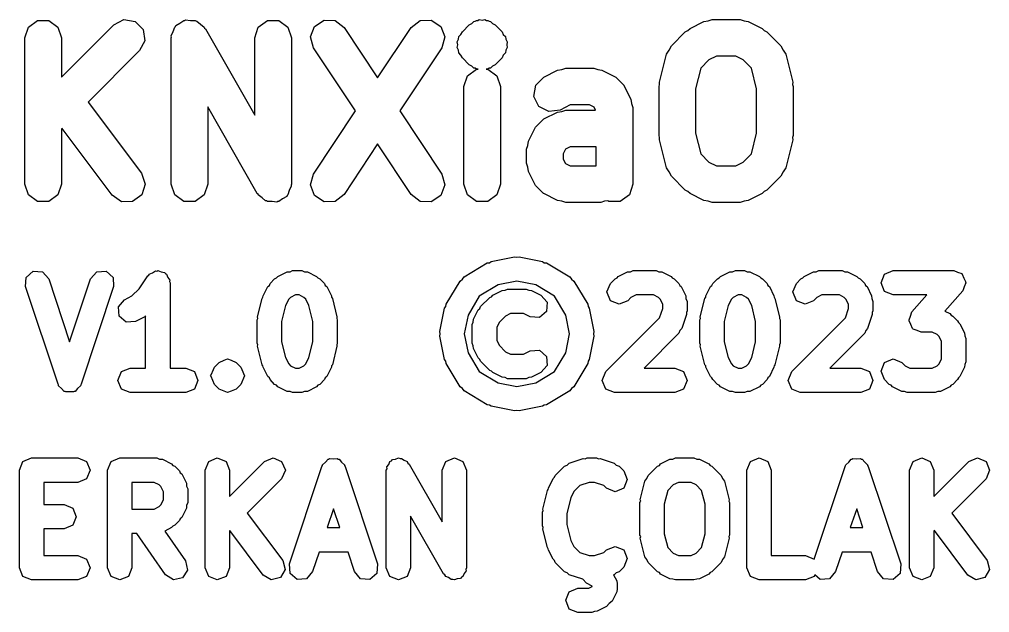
# Model space of a CAD drawing. Extents: x 111.8 to 135.3, y -132.5 to -98.3.
# Drawn here: x 116.317 to 121.289, y -110.633 to -107.595 of the extents above; entities that cross this region are included whole.
import ezdxf

# ---------------------------------------------------------------- set-up
doc = ezdxf.new("R2010")
doc.units = 0
doc.layers.add('BLACK', color=7, linetype='CONTINUOUS')

msp = doc.modelspace()

# ---------------------------------------------------------------- linework, layer by layer
at = {"layer": 'BLACK', "linetype": 'CONTINUOUS'}
for p, q in [((116.345, -107.689), (116.363, -107.634)), ((116.363, -107.634), (116.41, -107.6)), ((116.41, -107.6), (116.468, -107.6)), ((116.468, -107.6), (116.514, -107.634)), ((116.514, -107.634), (116.532, -107.689)), ((116.532, -107.891), (116.801, -107.623)), ((116.801, -107.623), (116.852, -107.596)), ((116.852, -107.596), (116.91, -107.606)), ((116.91, -107.606), (116.951, -107.647)), ((117.105, -107.657), (117.113, -107.634)), ((117.113, -107.634), (117.117, -107.631)), ((117.117, -107.631), (117.119, -107.626)), ((117.119, -107.626), (117.14, -107.614)), ((117.14, -107.614), (117.16, -107.6)), ((117.16, -107.6), (117.165, -107.6)), ((117.165, -107.6), (117.169, -107.597)), ((117.169, -107.597), (117.193, -107.6)), ((117.193, -107.6), (117.218, -107.6)), ((117.218, -107.6), (117.222, -107.603)), ((117.222, -107.603), (117.227, -107.604)), ((117.227, -107.604), (117.245, -107.62)), ((117.245, -107.62), (117.264, -107.634)), ((117.264, -107.634), (117.266, -107.639)), ((117.266, -107.639), (117.27, -107.643)), ((117.27, -107.643), (117.523, -108.086)), ((117.523, -107.689), (117.541, -107.634)), ((117.541, -107.634), (117.588, -107.6)), ((117.588, -107.6), (117.646, -107.6)), ((117.646, -107.6), (117.693, -107.634)), ((117.693, -107.634), (117.711, -107.689)), ((117.809, -107.685), (117.829, -107.631)), ((117.829, -107.631), (117.878, -107.599)), ((117.878, -107.599), (117.935, -107.601)), ((117.935, -107.601), (117.981, -107.637)), ((117.981, -107.637), (118.153, -107.895)), ((118.153, -107.895), (118.325, -107.637)), ((118.325, -107.637), (118.37, -107.601)), ((118.37, -107.601), (118.428, -107.599)), ((118.428, -107.599), (118.476, -107.631)), ((118.476, -107.631), (118.497, -107.685)), ((118.587, -107.658), (118.622, -107.623)), ((118.622, -107.623), (118.636, -107.616)), ((118.636, -107.616), (118.646, -107.606)), ((118.646, -107.606), (118.653, -107.604)), ((118.653, -107.604), (118.66, -107.6)), ((118.66, -107.6), (118.667, -107.6)), ((118.667, -107.6), (118.674, -107.596)), ((118.674, -107.596), (118.689, -107.599)), ((118.689, -107.599), (118.703, -107.596)), ((118.703, -107.596), (118.71, -107.6)), ((118.71, -107.6), (118.718, -107.6)), ((118.718, -107.6), (118.724, -107.604)), ((118.724, -107.604), (118.731, -107.606)), ((118.731, -107.606), (118.742, -107.616)), ((118.742, -107.616), (118.755, -107.623)), ((118.755, -107.623), (118.791, -107.658)), ((119.743, -107.652), (119.754, -107.641)), ((119.754, -107.641), (119.825, -107.605)), ((119.825, -107.605), (119.847, -107.602)), ((119.847, -107.602), (119.867, -107.595)), ((119.867, -107.595), (120.01, -107.595)), ((120.01, -107.595), (120.031, -107.602)), ((120.031, -107.602), (120.052, -107.605)), ((120.052, -107.605), (120.123, -107.641)), ((120.123, -107.641), (120.134, -107.652)), ((116.345, -108.439), (116.345, -107.689)), ((116.532, -107.689), (116.532, -107.891)), ((116.951, -107.647), (116.96, -107.704)), ((117.095, -107.679), (117.105, -107.657)), ((117.096, -107.684), (117.095, -107.679)), ((117.095, -107.689), (117.096, -107.684)), ((117.095, -108.439), (117.095, -107.689)), ((117.523, -108.086), (117.523, -107.689)), ((117.711, -107.689), (117.711, -108.439)), ((117.825, -107.741), (117.809, -107.685)), ((118.497, -107.685), (118.481, -107.741)), ((118.567, -107.697), (118.569, -107.682)), ((118.569, -107.682), (118.58, -107.672)), ((118.58, -107.672), (118.587, -107.658)), ((118.791, -107.658), (118.797, -107.672)), ((118.797, -107.672), (118.808, -107.682)), ((118.808, -107.682), (118.81, -107.697)), ((119.658, -107.73), (119.729, -107.658)), ((119.729, -107.658), (119.743, -107.652)), ((120.134, -107.652), (120.148, -107.658)), ((120.148, -107.658), (120.219, -107.73)), ((116.96, -107.704), (116.933, -107.755)), ((118.04, -108.064), (117.825, -107.741)), ((118.481, -107.741), (118.266, -108.064)), ((118.56, -107.71), (118.567, -107.697)), ((118.563, -107.725), (118.56, -107.71)), ((118.56, -107.739), (118.563, -107.725)), ((118.567, -107.753), (118.56, -107.739)), ((118.81, -107.697), (118.817, -107.71)), ((118.817, -107.739), (118.81, -107.753)), ((118.817, -107.71), (118.815, -107.725)), ((118.815, -107.725), (118.817, -107.739)), ((119.647, -107.752), (119.658, -107.73)), ((120.219, -107.73), (120.231, -107.752)), ((116.933, -107.755), (116.669, -108.019)), ((118.569, -107.767), (118.567, -107.753)), ((118.58, -107.778), (118.569, -107.767)), ((118.587, -107.791), (118.58, -107.778)), ((118.622, -107.827), (118.587, -107.791)), ((118.791, -107.791), (118.755, -107.827)), ((118.797, -107.778), (118.791, -107.791)), ((118.808, -107.767), (118.797, -107.778)), ((118.81, -107.753), (118.808, -107.767)), ((119.598, -107.916), (119.633, -107.773)), ((119.633, -107.773), (119.647, -107.752)), ((119.889, -107.783), (119.851, -107.802)), ((119.988, -107.783), (119.889, -107.783)), ((120.026, -107.802), (119.988, -107.783)), ((120.231, -107.752), (120.244, -107.773)), ((120.244, -107.773), (120.28, -107.916)), ((118.636, -107.834), (118.622, -107.827)), ((118.646, -107.844), (118.636, -107.834)), ((118.742, -107.834), (118.731, -107.844)), ((118.755, -107.827), (118.742, -107.834)), ((119.851, -107.802), (119.809, -107.844)), ((120.068, -107.844), (120.026, -107.802)), ((118.595, -107.939), (118.613, -107.884)), ((118.613, -107.884), (118.66, -107.85)), ((118.653, -107.845), (118.646, -107.844)), ((118.66, -107.85), (118.653, -107.845)), ((118.66, -107.85), (118.668, -107.85)), ((118.667, -107.85), (118.66, -107.85)), ((118.668, -107.85), (118.667, -107.85)), ((118.71, -107.85), (118.709, -107.85)), ((118.709, -107.85), (118.718, -107.85)), ((118.718, -107.85), (118.71, -107.85)), ((118.724, -107.845), (118.718, -107.85)), ((118.718, -107.85), (118.764, -107.884)), ((118.731, -107.844), (118.724, -107.845)), ((118.764, -107.884), (118.782, -107.939)), ((118.963, -107.932), (119.004, -107.891)), ((119.004, -107.891), (119.075, -107.855)), ((119.075, -107.855), (119.097, -107.852)), ((119.097, -107.852), (119.117, -107.845)), ((119.117, -107.845), (119.26, -107.845)), ((119.26, -107.845), (119.281, -107.852)), ((119.281, -107.852), (119.302, -107.855)), ((119.302, -107.855), (119.373, -107.891)), ((119.373, -107.891), (119.374, -107.891)), ((119.374, -107.891), (119.375, -107.892)), ((119.375, -107.892), (119.394, -107.912)), ((119.809, -107.844), (119.782, -107.951)), ((120.095, -107.951), (120.068, -107.844)), ((118.595, -108.439), (118.595, -107.939)), ((118.782, -107.939), (118.782, -108.439)), ((118.953, -107.989), (118.963, -107.932)), ((119.394, -107.912), (119.415, -107.932)), ((119.415, -107.932), (119.415, -107.932)), ((119.415, -107.932), (119.415, -107.933)), ((119.415, -107.933), (119.451, -108.004)), ((119.595, -107.939), (119.598, -107.928)), ((119.595, -108.189), (119.595, -107.939)), ((119.598, -107.928), (119.598, -107.916)), ((120.28, -107.916), (120.279, -107.928)), ((120.279, -107.928), (120.282, -107.939)), ((120.282, -107.939), (120.282, -108.189)), ((118.979, -108.041), (118.953, -107.989)), ((119.782, -107.951), (119.782, -108.178)), ((120.095, -108.178), (120.095, -107.951)), ((116.669, -108.019), (116.942, -108.383)), ((119.03, -108.067), (118.979, -108.041)), ((119.139, -108.033), (119.088, -108.059)), ((119.238, -108.033), (119.139, -108.033)), ((119.262, -108.045), (119.238, -108.033)), ((119.451, -108.004), (119.454, -108.026)), ((119.454, -108.026), (119.461, -108.046)), ((117.536, -108.486), (117.282, -108.042)), ((117.282, -108.042), (117.282, -108.439)), ((117.825, -108.387), (118.04, -108.064)), ((118.266, -108.064), (118.481, -108.387)), ((119.004, -108.105), (119.075, -108.07)), ((119.088, -108.059), (119.03, -108.067)), ((119.075, -108.07), (119.097, -108.066)), ((119.097, -108.066), (119.117, -108.06)), ((119.117, -108.06), (119.269, -108.06)), ((119.269, -108.06), (119.262, -108.045)), ((119.461, -108.046), (119.461, -108.439)), ((118.963, -108.146), (118.983, -108.126)), ((118.983, -108.126), (119.003, -108.106)), ((119.003, -108.106), (119.004, -108.105)), ((119.003, -108.106), (119.003, -108.106)), ((116.536, -108.153), (116.532, -108.156)), ((116.532, -108.156), (116.532, -108.439)), ((116.792, -108.495), (116.536, -108.153)), ((118.926, -108.219), (118.962, -108.147)), ((118.962, -108.147), (118.963, -108.146)), ((118.962, -108.147), (118.962, -108.147)), ((119.598, -108.2), (119.595, -108.189)), ((119.782, -108.178), (119.809, -108.284)), ((120.068, -108.284), (120.095, -108.178)), ((120.282, -108.189), (120.279, -108.2)), ((118.153, -108.233), (117.981, -108.491)), ((118.325, -108.491), (118.153, -108.233)), ((118.916, -108.26), (118.923, -108.24)), ((118.923, -108.24), (118.926, -108.219)), ((119.598, -108.212), (119.598, -108.2)), ((119.633, -108.355), (119.598, -108.212)), ((120.28, -108.212), (120.244, -108.355)), ((120.279, -108.2), (120.28, -108.212)), ((118.916, -108.332), (118.916, -108.26)), ((119.116, -108.259), (119.104, -108.283)), ((119.104, -108.283), (119.104, -108.31)), ((119.139, -108.247), (119.116, -108.259)), ((119.273, -108.247), (119.139, -108.247)), ((119.273, -108.345), (119.273, -108.247)), ((119.809, -108.284), (119.851, -108.326)), ((120.026, -108.326), (120.068, -108.284)), ((118.923, -108.352), (118.916, -108.332)), ((119.104, -108.31), (119.116, -108.333)), ((119.116, -108.333), (119.139, -108.345)), ((119.851, -108.326), (119.889, -108.345)), ((119.988, -108.345), (120.026, -108.326)), ((116.942, -108.383), (116.961, -108.438)), ((117.809, -108.443), (117.825, -108.387)), ((118.481, -108.387), (118.497, -108.443)), ((118.926, -108.374), (118.923, -108.352)), ((118.962, -108.445), (118.926, -108.374)), ((119.139, -108.345), (119.273, -108.345)), ((119.647, -108.376), (119.633, -108.355)), ((119.658, -108.398), (119.647, -108.376)), ((119.889, -108.345), (119.988, -108.345)), ((120.231, -108.376), (120.219, -108.398)), ((120.244, -108.355), (120.231, -108.376)), ((116.363, -108.494), (116.345, -108.439)), ((116.532, -108.439), (116.514, -108.494)), ((116.961, -108.438), (116.944, -108.493)), ((117.113, -108.494), (117.095, -108.439)), ((117.282, -108.439), (117.264, -108.494)), ((117.711, -108.439), (117.709, -108.444)), ((118.613, -108.494), (118.595, -108.439)), ((118.782, -108.439), (118.764, -108.494)), ((119.461, -108.439), (119.443, -108.494)), ((119.729, -108.47), (119.658, -108.398)), ((120.219, -108.398), (120.148, -108.47)), ((117.54, -108.489), (117.536, -108.486)), ((117.541, -108.494), (117.54, -108.489)), ((117.7, -108.471), (117.693, -108.494)), ((117.71, -108.449), (117.7, -108.471)), ((117.709, -108.444), (117.71, -108.449)), ((117.829, -108.497), (117.809, -108.443)), ((118.497, -108.443), (118.476, -108.497)), ((118.962, -108.446), (118.962, -108.445)), ((118.963, -108.447), (118.962, -108.446)), ((118.983, -108.466), (118.963, -108.447)), ((119.003, -108.487), (118.983, -108.466)), ((119.004, -108.487), (119.003, -108.487)), ((119.003, -108.487), (119.003, -108.487)), ((119.075, -108.523), (119.004, -108.487)), ((119.743, -108.477), (119.729, -108.47)), ((119.754, -108.487), (119.743, -108.477)), ((119.825, -108.523), (119.754, -108.487)), ((120.123, -108.487), (120.052, -108.523)), ((120.134, -108.477), (120.123, -108.487)), ((120.148, -108.47), (120.134, -108.477)), ((116.41, -108.528), (116.363, -108.494)), ((116.468, -108.528), (116.41, -108.528)), ((116.514, -108.494), (116.468, -108.528)), ((116.84, -108.529), (116.792, -108.495)), ((116.897, -108.528), (116.84, -108.529)), ((116.944, -108.493), (116.897, -108.528)), ((117.16, -108.528), (117.113, -108.494)), ((117.218, -108.528), (117.16, -108.528)), ((117.264, -108.494), (117.218, -108.528)), ((117.561, -108.508), (117.541, -108.494)), ((117.579, -108.525), (117.561, -108.508)), ((117.584, -108.525), (117.579, -108.525)), ((117.588, -108.528), (117.584, -108.525)), ((117.612, -108.528), (117.588, -108.528)), ((117.636, -108.531), (117.612, -108.528)), ((117.641, -108.528), (117.636, -108.531)), ((117.646, -108.528), (117.641, -108.528)), ((117.666, -108.514), (117.646, -108.528)), ((117.687, -108.502), (117.666, -108.514)), ((117.689, -108.497), (117.687, -108.502)), ((117.693, -108.494), (117.689, -108.497)), ((117.878, -108.529), (117.829, -108.497)), ((117.935, -108.527), (117.878, -108.529)), ((117.981, -108.491), (117.935, -108.527)), ((118.37, -108.527), (118.325, -108.491)), ((118.428, -108.529), (118.37, -108.527)), ((118.476, -108.497), (118.428, -108.529)), ((118.66, -108.528), (118.613, -108.494)), ((118.718, -108.528), (118.66, -108.528)), ((118.764, -108.494), (118.718, -108.528)), ((119.097, -108.526), (119.075, -108.523)), ((119.117, -108.533), (119.097, -108.526)), ((119.296, -108.533), (119.117, -108.533)), ((119.316, -108.526), (119.296, -108.533)), ((119.332, -108.524), (119.316, -108.526)), ((119.338, -108.528), (119.332, -108.524)), ((119.396, -108.528), (119.338, -108.528)), ((119.443, -108.494), (119.396, -108.528)), ((119.847, -108.526), (119.825, -108.523)), ((119.867, -108.533), (119.847, -108.526)), ((120.01, -108.533), (119.867, -108.533)), ((120.031, -108.526), (120.01, -108.533)), ((120.052, -108.523), (120.031, -108.526)), ((118.726, -108.841), (118.735, -108.835)), ((118.735, -108.835), (118.854, -108.811)), ((118.854, -108.811), (118.867, -108.813)), ((118.867, -108.813), (118.879, -108.811)), ((118.879, -108.811), (118.998, -108.835)), ((118.998, -108.835), (119.007, -108.841)), ((116.352, -108.916), (116.388, -108.884)), ((116.388, -108.884), (116.436, -108.888)), ((116.713, -108.888), (116.761, -108.884)), ((116.761, -108.884), (116.797, -108.916)), ((116.999, -108.893), (117.014, -108.882)), ((117.014, -108.882), (117.021, -108.884)), ((117.021, -108.884), (117.027, -108.881)), ((117.027, -108.881), (117.043, -108.888)), ((117.704, -108.887), (117.717, -108.881)), ((117.717, -108.881), (117.765, -108.881)), ((117.765, -108.881), (117.778, -108.887)), ((118.596, -108.914), (118.715, -108.842)), ((118.715, -108.842), (118.726, -108.841)), ((119.007, -108.841), (119.018, -108.842)), ((119.018, -108.842), (119.137, -108.914)), ((119.448, -108.887), (119.462, -108.881)), ((119.462, -108.881), (119.581, -108.881)), ((119.581, -108.881), (119.594, -108.887)), ((119.972, -108.887), (119.986, -108.881)), ((119.986, -108.881), (120.033, -108.881)), ((120.033, -108.881), (120.047, -108.887)), ((120.401, -108.887), (120.414, -108.881)), ((120.414, -108.881), (120.533, -108.881)), ((120.533, -108.881), (120.547, -108.887)), ((120.751, -108.899), (120.795, -108.881)), ((120.795, -108.881), (121.105, -108.881)), ((121.105, -108.881), (121.125, -108.89)), ((116.348, -108.963), (116.352, -108.916)), ((116.436, -108.888), (116.467, -108.924)), ((116.467, -108.924), (116.574, -109.246)), ((116.574, -109.246), (116.682, -108.924)), ((116.682, -108.924), (116.713, -108.888)), ((116.797, -108.916), (116.8, -108.963)), ((116.93, -108.975), (116.975, -108.909)), ((116.975, -108.909), (116.98, -108.905)), ((116.98, -108.905), (116.982, -108.899)), ((116.982, -108.899), (116.999, -108.893)), ((117.043, -108.888), (117.061, -108.892)), ((117.061, -108.892), (117.065, -108.897)), ((117.065, -108.897), (117.071, -108.899)), ((117.071, -108.899), (117.078, -108.916)), ((117.078, -108.916), (117.088, -108.931)), ((117.088, -108.931), (117.087, -108.938)), ((117.602, -108.947), (117.625, -108.923)), ((117.625, -108.923), (117.635, -108.919)), ((117.635, -108.919), (117.642, -108.912)), ((117.642, -108.912), (117.689, -108.888)), ((117.689, -108.888), (117.704, -108.887)), ((117.778, -108.887), (117.793, -108.888)), ((117.793, -108.888), (117.84, -108.912)), ((117.84, -108.912), (117.847, -108.919)), ((117.847, -108.919), (117.857, -108.923)), ((117.857, -108.923), (117.88, -108.947)), ((118.504, -109.054), (118.575, -108.935)), ((118.575, -108.935), (118.587, -108.926)), ((118.587, -108.926), (118.596, -108.914)), ((118.867, -108.936), (118.77, -108.955)), ((118.963, -108.955), (118.867, -108.936)), ((119.137, -108.914), (119.146, -108.926)), ((119.146, -108.926), (119.158, -108.935)), ((119.158, -108.935), (119.23, -109.054)), ((119.346, -108.947), (119.37, -108.923)), ((119.37, -108.923), (119.38, -108.919)), ((119.38, -108.919), (119.386, -108.912)), ((119.386, -108.912), (119.434, -108.888)), ((119.434, -108.888), (119.448, -108.887)), ((119.594, -108.887), (119.609, -108.888)), ((119.609, -108.888), (119.657, -108.912)), ((119.657, -108.912), (119.663, -108.919)), ((119.663, -108.919), (119.673, -108.923)), ((119.673, -108.923), (119.697, -108.947)), ((119.87, -108.947), (119.894, -108.923)), ((119.894, -108.923), (119.903, -108.919)), ((119.903, -108.919), (119.91, -108.912)), ((119.91, -108.912), (119.958, -108.888)), ((119.958, -108.888), (119.972, -108.887)), ((120.047, -108.887), (120.061, -108.888)), ((120.061, -108.888), (120.109, -108.912)), ((120.109, -108.912), (120.116, -108.919)), ((120.116, -108.919), (120.125, -108.923)), ((120.125, -108.923), (120.149, -108.947)), ((120.299, -108.947), (120.322, -108.923)), ((120.322, -108.923), (120.332, -108.919)), ((120.332, -108.919), (120.339, -108.912)), ((120.339, -108.912), (120.386, -108.888)), ((120.386, -108.888), (120.401, -108.887)), ((120.547, -108.887), (120.561, -108.888)), ((120.561, -108.888), (120.609, -108.912)), ((120.609, -108.912), (120.616, -108.919)), ((120.616, -108.919), (120.625, -108.923)), ((120.625, -108.923), (120.649, -108.947)), ((120.733, -108.944), (120.751, -108.899)), ((121.125, -108.89), (121.146, -108.897)), ((121.146, -108.897), (121.147, -108.899)), ((121.147, -108.899), (121.149, -108.899)), ((121.149, -108.899), (121.157, -108.92)), ((121.157, -108.92), (121.167, -108.94)), ((116.515, -109.463), (116.348, -108.963)), ((116.8, -108.963), (116.634, -109.463)), ((116.894, -109.011), (116.93, -108.975)), ((117.087, -108.938), (117.089, -108.944)), ((117.089, -108.944), (117.089, -109.381)), ((117.566, -109.011), (117.59, -108.963)), ((117.59, -108.963), (117.598, -108.957)), ((117.598, -108.957), (117.602, -108.947)), ((117.88, -108.947), (117.884, -108.957)), ((117.884, -108.957), (117.892, -108.963)), ((117.892, -108.963), (117.916, -109.011)), ((118.77, -108.955), (118.674, -109.013)), ((118.743, -109.007), (118.791, -108.983)), ((118.791, -108.983), (118.806, -108.982)), ((118.806, -108.982), (118.819, -108.976)), ((118.819, -108.976), (118.914, -108.976)), ((118.914, -108.976), (118.928, -108.982)), ((118.928, -108.982), (118.942, -108.983)), ((118.942, -108.983), (118.99, -109.007)), ((119.059, -109.013), (118.963, -108.955)), ((119.328, -108.991), (119.346, -108.947)), ((119.697, -108.947), (119.701, -108.957)), ((119.701, -108.957), (119.708, -108.963)), ((119.708, -108.963), (119.732, -109.011)), ((119.835, -109.011), (119.858, -108.963)), ((119.858, -108.963), (119.866, -108.957)), ((119.866, -108.957), (119.87, -108.947)), ((120.149, -108.947), (120.153, -108.957)), ((120.153, -108.957), (120.161, -108.963)), ((120.161, -108.963), (120.184, -109.011)), ((120.28, -108.991), (120.299, -108.947)), ((120.649, -108.947), (120.653, -108.957)), ((120.653, -108.957), (120.661, -108.963)), ((120.661, -108.963), (120.684, -109.011)), ((120.751, -108.988), (120.733, -108.944)), ((121.152, -108.985), (121.06, -109.09)), ((121.159, -108.964), (121.152, -108.985)), ((121.167, -108.944), (121.159, -108.964)), ((121.167, -108.94), (121.166, -108.942)), ((121.166, -108.942), (121.167, -108.944)), ((116.825, -109.067), (116.856, -109.031)), ((116.856, -109.031), (116.894, -109.011)), ((117.537, -109.119), (117.561, -109.024)), ((117.561, -109.024), (117.565, -109.018)), ((117.565, -109.018), (117.566, -109.011)), ((117.697, -109.028), (117.681, -109.061)), ((117.707, -109.019), (117.697, -109.028)), ((117.732, -109.006), (117.707, -109.019)), ((117.75, -109.006), (117.732, -109.006)), ((117.775, -109.019), (117.75, -109.006)), ((117.785, -109.028), (117.775, -109.019)), ((117.801, -109.061), (117.785, -109.028)), ((117.916, -109.011), (117.916, -109.018)), ((117.916, -109.018), (117.921, -109.024)), ((117.921, -109.024), (117.944, -109.119)), ((118.674, -109.013), (118.616, -109.109)), ((118.68, -109.066), (118.727, -109.019)), ((118.727, -109.019), (118.737, -109.015)), ((118.737, -109.015), (118.743, -109.007)), ((118.99, -109.007), (119.021, -109.043)), ((119.117, -109.109), (119.059, -109.013)), ((119.346, -109.036), (119.328, -108.991)), ((119.451, -109.019), (119.435, -109.036)), ((119.477, -109.006), (119.451, -109.019)), ((119.566, -109.006), (119.477, -109.006)), ((119.592, -109.019), (119.566, -109.006)), ((119.601, -109.028), (119.592, -109.019)), ((119.614, -109.054), (119.601, -109.028)), ((119.732, -109.011), (119.733, -109.025)), ((119.733, -109.025), (119.739, -109.039)), ((119.806, -109.119), (119.83, -109.024)), ((119.83, -109.024), (119.834, -109.018)), ((119.834, -109.018), (119.835, -109.011)), ((119.966, -109.028), (119.949, -109.061)), ((119.975, -109.019), (119.966, -109.028)), ((120, -109.006), (119.975, -109.019)), ((120.019, -109.006), (120, -109.006)), ((120.044, -109.019), (120.019, -109.006)), ((120.053, -109.028), (120.044, -109.019)), ((120.07, -109.061), (120.053, -109.028)), ((120.184, -109.011), (120.185, -109.018)), ((120.185, -109.018), (120.189, -109.024)), ((120.189, -109.024), (120.213, -109.119)), ((120.299, -109.036), (120.28, -108.991)), ((120.404, -109.019), (120.387, -109.036)), ((120.429, -109.006), (120.404, -109.019)), ((120.519, -109.006), (120.429, -109.006)), ((120.544, -109.019), (120.519, -109.006)), ((120.553, -109.028), (120.544, -109.019)), ((120.566, -109.054), (120.553, -109.028)), ((120.684, -109.011), (120.686, -109.025)), ((120.686, -109.025), (120.691, -109.039)), ((120.795, -109.006), (120.751, -108.988)), ((120.967, -109.006), (120.795, -109.006)), ((120.891, -109.093), (120.967, -109.006)), ((116.828, -109.114), (116.825, -109.067)), ((117.681, -109.061), (117.661, -109.142)), ((117.821, -109.142), (117.801, -109.061)), ((118.472, -109.193), (118.496, -109.074)), ((118.496, -109.074), (118.502, -109.065)), ((118.502, -109.065), (118.504, -109.054)), ((118.644, -109.13), (118.668, -109.082)), ((118.668, -109.082), (118.676, -109.076)), ((118.676, -109.076), (118.68, -109.066)), ((119.021, -109.043), (119.018, -109.091)), ((119.23, -109.054), (119.231, -109.065)), ((119.231, -109.065), (119.237, -109.074)), ((119.237, -109.074), (119.261, -109.193)), ((119.39, -109.054), (119.346, -109.036)), ((119.435, -109.036), (119.39, -109.054)), ((119.598, -109.124), (119.614, -109.076)), ((119.614, -109.076), (119.614, -109.054)), ((119.739, -109.039), (119.739, -109.087)), ((119.949, -109.061), (119.929, -109.142)), ((120.09, -109.142), (120.07, -109.061)), ((120.343, -109.054), (120.299, -109.036)), ((120.387, -109.036), (120.343, -109.054)), ((120.55, -109.124), (120.566, -109.076)), ((120.566, -109.076), (120.566, -109.054)), ((120.691, -109.039), (120.691, -109.087)), ((116.864, -109.146), (116.828, -109.114)), ((116.959, -109.119), (116.912, -109.142)), ((116.964, -109.113), (116.959, -109.119)), ((116.964, -109.381), (116.964, -109.113)), ((117.536, -109.134), (117.539, -109.127)), ((117.536, -109.253), (117.536, -109.134)), ((117.539, -109.127), (117.537, -109.119)), ((117.944, -109.119), (117.943, -109.127)), ((117.943, -109.127), (117.946, -109.134)), ((117.946, -109.134), (117.946, -109.253)), ((118.616, -109.109), (118.597, -109.206)), ((118.643, -109.145), (118.644, -109.13)), ((118.808, -109.114), (118.775, -109.147)), ((118.834, -109.101), (118.808, -109.114)), ((118.9, -109.101), (118.834, -109.101)), ((118.934, -109.119), (118.9, -109.101)), ((118.982, -109.122), (118.934, -109.119)), ((119.018, -109.091), (118.982, -109.122)), ((119.136, -109.206), (119.117, -109.109)), ((119.322, -109.399), (119.598, -109.124)), ((119.735, -109.106), (119.712, -109.178)), ((119.739, -109.087), (119.735, -109.096)), ((119.735, -109.096), (119.735, -109.106)), ((119.804, -109.134), (119.807, -109.127)), ((119.804, -109.253), (119.804, -109.134)), ((119.807, -109.127), (119.806, -109.119)), ((120.213, -109.119), (120.212, -109.127)), ((120.212, -109.127), (120.215, -109.134)), ((120.215, -109.134), (120.215, -109.253)), ((120.275, -109.399), (120.55, -109.124)), ((120.688, -109.106), (120.664, -109.178)), ((120.691, -109.087), (120.687, -109.096)), ((120.687, -109.096), (120.688, -109.106)), ((120.876, -109.134), (120.884, -109.114)), ((120.876, -109.136), (120.876, -109.134)), ((120.884, -109.114), (120.891, -109.093)), ((121.06, -109.09), (121.085, -109.102)), ((121.085, -109.102), (121.092, -109.11)), ((121.092, -109.11), (121.101, -109.114)), ((121.101, -109.114), (121.125, -109.138)), ((116.912, -109.142), (116.864, -109.146)), ((117.661, -109.142), (117.661, -109.246)), ((117.821, -109.246), (117.821, -109.142)), ((118.638, -109.158), (118.643, -109.145)), ((118.638, -109.253), (118.638, -109.158)), ((118.775, -109.147), (118.763, -109.173)), ((118.763, -109.173), (118.763, -109.238)), ((119.712, -109.178), (119.702, -109.189)), ((119.929, -109.142), (119.929, -109.246)), ((120.09, -109.246), (120.09, -109.142)), ((120.664, -109.178), (120.655, -109.189)), ((120.876, -109.138), (120.876, -109.136)), ((120.885, -109.158), (120.876, -109.138)), ((120.894, -109.178), (120.885, -109.158)), ((120.896, -109.179), (120.894, -109.178)), ((120.897, -109.181), (120.896, -109.179)), ((120.918, -109.188), (120.897, -109.181)), ((121.125, -109.138), (121.129, -109.147)), ((121.129, -109.147), (121.137, -109.154)), ((121.137, -109.154), (121.161, -109.201)), ((118.474, -109.206), (118.472, -109.193)), ((118.472, -109.218), (118.474, -109.206)), ((118.496, -109.337), (118.472, -109.218)), ((118.597, -109.206), (118.616, -109.302)), ((119.117, -109.302), (119.136, -109.206)), ((119.261, -109.218), (119.237, -109.337)), ((119.261, -109.193), (119.259, -109.206)), ((119.259, -109.206), (119.261, -109.218)), ((119.697, -109.202), (119.518, -109.381)), ((119.702, -109.189), (119.697, -109.202)), ((120.649, -109.202), (120.47, -109.381)), ((120.655, -109.189), (120.649, -109.202)), ((120.938, -109.197), (120.918, -109.188)), ((120.995, -109.197), (120.938, -109.197)), ((121.02, -109.209), (120.995, -109.197)), ((121.03, -109.219), (121.02, -109.209)), ((121.042, -109.244), (121.03, -109.219)), ((121.161, -109.201), (121.162, -109.216)), ((121.162, -109.216), (121.167, -109.229)), ((121.167, -109.229), (121.167, -109.348)), ((117.539, -109.261), (117.536, -109.253)), ((117.537, -109.268), (117.539, -109.261)), ((117.561, -109.364), (117.537, -109.268)), ((117.661, -109.246), (117.681, -109.327)), ((117.801, -109.327), (117.821, -109.246)), ((117.944, -109.268), (117.921, -109.364)), ((117.946, -109.253), (117.943, -109.261)), ((117.943, -109.261), (117.944, -109.268)), ((118.643, -109.267), (118.638, -109.253)), ((118.644, -109.281), (118.643, -109.267)), ((118.668, -109.329), (118.644, -109.281)), ((118.763, -109.238), (118.775, -109.264)), ((118.775, -109.264), (118.808, -109.297)), ((119.807, -109.261), (119.804, -109.253)), ((119.806, -109.268), (119.807, -109.261)), ((119.83, -109.364), (119.806, -109.268)), ((119.929, -109.246), (119.949, -109.327)), ((120.07, -109.327), (120.09, -109.246)), ((120.213, -109.268), (120.189, -109.364)), ((120.215, -109.253), (120.212, -109.261)), ((120.212, -109.261), (120.213, -109.268)), ((121.042, -109.334), (121.042, -109.244)), ((117.366, -109.341), (117.384, -109.334)), ((117.384, -109.334), (117.384, -109.334)), ((117.384, -109.334), (117.402, -109.341)), ((117.681, -109.327), (117.697, -109.359)), ((117.785, -109.359), (117.801, -109.327)), ((118.616, -109.302), (118.674, -109.398)), ((118.676, -109.336), (118.668, -109.329)), ((118.808, -109.297), (118.834, -109.31)), ((118.834, -109.31), (118.9, -109.31)), ((118.9, -109.31), (118.934, -109.293)), ((118.934, -109.293), (118.982, -109.289)), ((118.982, -109.289), (119.018, -109.321)), ((119.018, -109.321), (119.021, -109.368)), ((119.059, -109.398), (119.117, -109.302)), ((119.949, -109.327), (119.966, -109.359)), ((120.053, -109.359), (120.07, -109.327)), ((120.751, -109.352), (120.795, -109.334)), ((120.795, -109.334), (120.839, -109.352)), ((121.03, -109.359), (121.042, -109.334)), ((116.84, -109.399), (116.884, -109.381)), ((116.884, -109.381), (116.964, -109.381)), ((117.089, -109.381), (117.17, -109.381)), ((117.17, -109.381), (117.214, -109.399)), ((117.311, -109.388), (117.316, -109.376)), ((117.316, -109.376), (117.34, -109.352)), ((117.34, -109.352), (117.366, -109.341)), ((117.402, -109.341), (117.428, -109.352)), ((117.428, -109.352), (117.452, -109.376)), ((117.452, -109.376), (117.452, -109.376)), ((117.452, -109.376), (117.457, -109.388)), ((117.565, -109.369), (117.561, -109.364)), ((117.566, -109.376), (117.565, -109.369)), ((117.59, -109.424), (117.566, -109.376)), ((117.697, -109.359), (117.707, -109.369)), ((117.707, -109.369), (117.732, -109.381)), ((117.732, -109.381), (117.75, -109.381)), ((117.75, -109.381), (117.775, -109.369)), ((117.775, -109.369), (117.785, -109.359)), ((117.916, -109.376), (117.892, -109.424)), ((117.921, -109.364), (117.916, -109.369)), ((117.916, -109.369), (117.916, -109.376)), ((118.502, -109.346), (118.496, -109.337)), ((118.504, -109.357), (118.502, -109.346)), ((118.575, -109.476), (118.504, -109.357)), ((118.68, -109.345), (118.676, -109.336)), ((118.727, -109.393), (118.68, -109.345)), ((119.021, -109.368), (118.99, -109.404)), ((119.23, -109.357), (119.158, -109.476)), ((119.231, -109.346), (119.23, -109.357)), ((119.237, -109.337), (119.231, -109.346)), ((119.518, -109.381), (119.676, -109.381)), ((119.676, -109.381), (119.72, -109.399)), ((119.834, -109.369), (119.83, -109.364)), ((119.835, -109.376), (119.834, -109.369)), ((119.858, -109.424), (119.835, -109.376)), ((119.966, -109.359), (119.975, -109.369)), ((119.975, -109.369), (120, -109.381)), ((120, -109.381), (120.019, -109.381)), ((120.019, -109.381), (120.044, -109.369)), ((120.044, -109.369), (120.053, -109.359)), ((120.184, -109.376), (120.161, -109.424)), ((120.185, -109.369), (120.184, -109.376)), ((120.189, -109.364), (120.185, -109.369)), ((120.47, -109.381), (120.629, -109.381)), ((120.629, -109.381), (120.673, -109.399)), ((120.733, -109.396), (120.751, -109.352)), ((120.839, -109.352), (120.856, -109.369)), ((120.856, -109.369), (120.881, -109.381)), ((120.881, -109.381), (120.995, -109.381)), ((120.995, -109.381), (121.02, -109.369)), ((121.02, -109.369), (121.03, -109.359)), ((121.161, -109.376), (121.137, -109.424)), ((121.162, -109.362), (121.161, -109.376)), ((121.167, -109.348), (121.162, -109.362)), ((116.821, -109.444), (116.84, -109.399)), ((117.214, -109.399), (117.232, -109.444)), ((117.297, -109.42), (117.299, -109.416)), ((117.299, -109.424), (117.297, -109.42)), ((117.299, -109.416), (117.311, -109.388)), ((117.316, -109.464), (117.299, -109.424)), ((117.47, -109.42), (117.452, -109.464)), ((117.457, -109.388), (117.47, -109.42)), ((117.598, -109.431), (117.59, -109.424)), ((117.602, -109.44), (117.598, -109.431)), ((117.884, -109.431), (117.88, -109.44)), ((117.892, -109.424), (117.884, -109.431)), ((118.674, -109.398), (118.77, -109.456)), ((118.737, -109.397), (118.727, -109.393)), ((118.743, -109.404), (118.737, -109.397)), ((118.791, -109.428), (118.743, -109.404)), ((118.806, -109.429), (118.791, -109.428)), ((118.819, -109.435), (118.806, -109.429)), ((118.928, -109.429), (118.914, -109.435)), ((118.942, -109.428), (118.928, -109.429)), ((118.99, -109.404), (118.942, -109.428)), ((118.963, -109.456), (119.059, -109.398)), ((119.304, -109.444), (119.322, -109.399)), ((119.322, -109.399), (119.322, -109.399)), ((119.72, -109.399), (119.739, -109.444)), ((119.866, -109.431), (119.858, -109.424)), ((119.87, -109.44), (119.866, -109.431)), ((120.153, -109.431), (120.149, -109.44)), ((120.161, -109.424), (120.153, -109.431)), ((120.257, -109.444), (120.275, -109.399)), ((120.275, -109.399), (120.275, -109.399)), ((120.673, -109.399), (120.691, -109.444)), ((120.751, -109.44), (120.733, -109.396)), ((121.129, -109.431), (121.125, -109.44)), ((121.137, -109.424), (121.129, -109.431)), ((116.518, -109.467), (116.515, -109.463)), ((116.518, -109.472), (116.518, -109.467)), ((116.533, -109.485), (116.518, -109.472)), ((116.63, -109.472), (116.615, -109.485)), ((116.631, -109.467), (116.63, -109.472)), ((116.634, -109.463), (116.631, -109.467)), ((116.84, -109.488), (116.821, -109.444)), ((117.232, -109.444), (117.214, -109.488)), ((117.34, -109.488), (117.316, -109.464)), ((117.452, -109.464), (117.428, -109.488)), ((117.452, -109.464), (117.452, -109.464)), ((117.452, -109.464), (117.452, -109.464)), ((117.625, -109.464), (117.602, -109.44)), ((117.635, -109.468), (117.625, -109.464)), ((117.642, -109.476), (117.635, -109.468)), ((117.689, -109.5), (117.642, -109.476)), ((117.84, -109.476), (117.793, -109.5)), ((117.847, -109.468), (117.84, -109.476)), ((117.857, -109.464), (117.847, -109.468)), ((117.88, -109.44), (117.857, -109.464)), ((118.587, -109.485), (118.575, -109.476)), ((118.77, -109.456), (118.867, -109.475)), ((118.914, -109.435), (118.819, -109.435)), ((118.867, -109.475), (118.963, -109.456)), ((119.158, -109.476), (119.146, -109.485)), ((119.322, -109.488), (119.304, -109.444)), ((119.739, -109.444), (119.72, -109.488)), ((119.894, -109.464), (119.87, -109.44)), ((119.903, -109.468), (119.894, -109.464)), ((119.91, -109.476), (119.903, -109.468)), ((119.958, -109.5), (119.91, -109.476)), ((120.109, -109.476), (120.061, -109.5)), ((120.116, -109.468), (120.109, -109.476)), ((120.125, -109.464), (120.116, -109.468)), ((120.149, -109.44), (120.125, -109.464)), ((120.275, -109.488), (120.257, -109.444)), ((120.691, -109.444), (120.673, -109.488)), ((120.775, -109.464), (120.751, -109.44)), ((120.784, -109.468), (120.775, -109.464)), ((120.791, -109.476), (120.784, -109.468)), ((120.839, -109.5), (120.791, -109.476)), ((121.085, -109.476), (121.037, -109.5)), ((121.092, -109.468), (121.085, -109.476)), ((121.101, -109.464), (121.092, -109.468)), ((121.125, -109.44), (121.101, -109.464)), ((116.546, -109.5), (116.533, -109.485)), ((116.551, -109.5), (116.546, -109.5)), ((116.555, -109.503), (116.551, -109.5)), ((116.574, -109.502), (116.555, -109.503)), ((116.594, -109.503), (116.574, -109.502)), ((116.598, -109.5), (116.594, -109.503)), ((116.602, -109.5), (116.598, -109.5)), ((116.615, -109.485), (116.602, -109.5)), ((116.884, -109.506), (116.84, -109.488)), ((117.027, -109.506), (116.884, -109.506)), ((117.17, -109.506), (117.027, -109.506)), ((117.214, -109.488), (117.17, -109.506)), ((117.366, -109.499), (117.34, -109.488)), ((117.34, -109.488), (117.34, -109.488)), ((117.384, -109.506), (117.366, -109.499)), ((117.402, -109.499), (117.384, -109.506)), ((117.384, -109.506), (117.384, -109.506)), ((117.384, -109.506), (117.384, -109.506)), ((117.428, -109.488), (117.402, -109.499)), ((117.428, -109.488), (117.428, -109.488)), ((117.428, -109.488), (117.428, -109.488)), ((117.428, -109.488), (117.428, -109.488)), ((117.704, -109.501), (117.689, -109.5)), ((117.717, -109.506), (117.704, -109.501)), ((117.765, -109.506), (117.717, -109.506)), ((117.778, -109.501), (117.765, -109.506)), ((117.793, -109.5), (117.778, -109.501)), ((118.596, -109.497), (118.587, -109.485)), ((118.715, -109.569), (118.596, -109.497)), ((119.137, -109.497), (119.018, -109.569)), ((119.146, -109.485), (119.137, -109.497)), ((119.367, -109.506), (119.322, -109.488)), ((119.676, -109.506), (119.367, -109.506)), ((119.72, -109.488), (119.676, -109.506)), ((119.972, -109.501), (119.958, -109.5)), ((119.986, -109.506), (119.972, -109.501)), ((120.033, -109.506), (119.986, -109.506)), ((120.047, -109.501), (120.033, -109.506)), ((120.061, -109.5), (120.047, -109.501)), ((120.319, -109.506), (120.275, -109.488)), ((120.629, -109.506), (120.319, -109.506)), ((120.673, -109.488), (120.629, -109.506)), ((120.853, -109.501), (120.839, -109.5)), ((120.867, -109.506), (120.853, -109.501)), ((121.01, -109.506), (120.867, -109.506)), ((121.023, -109.501), (121.01, -109.506)), ((121.037, -109.5), (121.023, -109.501)), ((118.726, -109.57), (118.715, -109.569)), ((118.735, -109.576), (118.726, -109.57)), ((118.854, -109.6), (118.735, -109.576)), ((118.998, -109.576), (118.879, -109.6)), ((119.007, -109.57), (118.998, -109.576)), ((119.018, -109.569), (119.007, -109.57)), ((118.867, -109.598), (118.854, -109.6)), ((118.879, -109.6), (118.867, -109.598)), ((116.317, -109.904), (116.335, -109.859)), ((116.335, -109.859), (116.379, -109.841)), ((116.379, -109.841), (116.617, -109.841)), ((116.617, -109.841), (116.661, -109.859)), ((116.661, -109.859), (116.68, -109.904)), ((116.769, -109.904), (116.787, -109.859)), ((116.787, -109.859), (116.831, -109.841)), ((116.831, -109.841), (117.022, -109.841)), ((117.022, -109.841), (117.035, -109.847)), ((117.035, -109.847), (117.05, -109.848)), ((117.05, -109.848), (117.097, -109.872)), ((117.097, -109.872), (117.104, -109.879)), ((117.104, -109.879), (117.114, -109.883)), ((117.269, -109.904), (117.287, -109.859)), ((117.287, -109.859), (117.331, -109.841)), ((117.331, -109.841), (117.376, -109.859)), ((117.376, -109.859), (117.394, -109.904)), ((117.394, -110.039), (117.573, -109.859)), ((117.573, -109.859), (117.617, -109.841)), ((117.617, -109.841), (117.661, -109.859)), ((117.661, -109.859), (117.68, -109.904)), ((117.867, -109.884), (117.87, -109.88)), ((117.87, -109.88), (117.871, -109.876)), ((117.871, -109.876), (117.886, -109.863)), ((117.886, -109.863), (117.899, -109.848)), ((117.899, -109.848), (117.903, -109.847)), ((117.903, -109.847), (117.907, -109.844)), ((117.907, -109.844), (117.927, -109.846)), ((117.927, -109.846), (117.946, -109.844)), ((117.946, -109.844), (117.95, -109.847)), ((117.95, -109.847), (117.955, -109.848)), ((117.955, -109.848), (117.968, -109.863)), ((117.968, -109.863), (117.983, -109.876)), ((117.983, -109.876), (117.983, -109.88)), ((117.983, -109.88), (117.986, -109.884)), ((118.2, -109.887), (118.21, -109.874)), ((118.21, -109.874), (118.216, -109.859)), ((118.216, -109.859), (118.224, -109.856)), ((118.224, -109.856), (118.229, -109.849)), ((118.229, -109.849), (118.245, -109.847)), ((118.245, -109.847), (118.26, -109.841)), ((118.26, -109.841), (118.268, -109.844)), ((118.268, -109.844), (118.276, -109.843)), ((118.276, -109.843), (118.289, -109.853)), ((118.289, -109.853), (118.304, -109.859)), ((118.304, -109.859), (118.307, -109.867)), ((118.307, -109.867), (118.314, -109.873)), ((118.314, -109.873), (118.483, -110.168)), ((118.483, -109.904), (118.502, -109.859)), ((118.502, -109.859), (118.546, -109.841)), ((118.546, -109.841), (118.59, -109.859)), ((118.59, -109.859), (118.608, -109.904)), ((119.111, -109.883), (119.124, -109.878)), ((119.124, -109.878), (119.135, -109.868)), ((119.135, -109.868), (119.207, -109.844)), ((119.207, -109.844), (119.217, -109.845)), ((119.217, -109.845), (119.227, -109.841)), ((119.227, -109.841), (119.274, -109.841)), ((119.274, -109.841), (119.284, -109.845)), ((119.284, -109.845), (119.294, -109.844)), ((119.294, -109.844), (119.365, -109.868)), ((119.365, -109.868), (119.376, -109.878)), ((119.376, -109.878), (119.39, -109.883)), ((119.587, -109.883), (119.597, -109.879)), ((119.597, -109.879), (119.603, -109.872)), ((119.603, -109.872), (119.651, -109.848)), ((119.651, -109.848), (119.666, -109.847)), ((119.666, -109.847), (119.679, -109.841)), ((119.679, -109.841), (119.774, -109.841)), ((119.774, -109.841), (119.788, -109.847)), ((119.788, -109.847), (119.802, -109.848)), ((119.802, -109.848), (119.85, -109.872)), ((119.85, -109.872), (119.857, -109.879)), ((119.857, -109.879), (119.866, -109.883)), ((120.045, -109.904), (120.063, -109.859)), ((120.063, -109.859), (120.108, -109.841)), ((120.108, -109.841), (120.152, -109.859)), ((120.152, -109.859), (120.17, -109.904)), ((120.548, -109.884), (120.551, -109.88)), ((120.551, -109.88), (120.552, -109.876)), ((120.552, -109.876), (120.567, -109.863)), ((120.567, -109.863), (120.58, -109.848)), ((120.58, -109.848), (120.584, -109.847)), ((120.584, -109.847), (120.588, -109.844)), ((120.588, -109.844), (120.608, -109.846)), ((120.608, -109.846), (120.627, -109.844)), ((120.627, -109.844), (120.631, -109.847)), ((120.631, -109.847), (120.636, -109.848)), ((120.636, -109.848), (120.649, -109.863)), ((120.649, -109.863), (120.664, -109.876)), ((120.664, -109.876), (120.664, -109.88)), ((120.664, -109.88), (120.667, -109.884)), ((120.878, -109.904), (120.897, -109.859)), ((120.897, -109.859), (120.941, -109.841)), ((120.941, -109.841), (120.985, -109.859)), ((120.985, -109.859), (121.003, -109.904)), ((121.003, -110.039), (121.182, -109.859)), ((121.182, -109.859), (121.227, -109.841)), ((121.227, -109.841), (121.271, -109.859)), ((121.271, -109.859), (121.289, -109.904)), ((116.317, -110.404), (116.317, -109.904)), ((116.68, -109.904), (116.661, -109.948)), ((116.769, -110.404), (116.769, -109.904)), ((117.114, -109.883), (117.138, -109.907)), ((117.138, -109.907), (117.141, -109.917)), ((117.141, -109.917), (117.149, -109.923)), ((117.149, -109.923), (117.173, -109.971)), ((117.269, -110.404), (117.269, -109.904)), ((117.394, -109.904), (117.394, -110.039)), ((117.68, -109.904), (117.661, -109.948)), ((117.701, -110.384), (117.867, -109.884)), ((117.986, -109.884), (118.153, -110.384)), ((118.197, -109.904), (118.201, -109.896)), ((118.197, -110.404), (118.197, -109.904)), ((118.201, -109.896), (118.2, -109.887)), ((118.483, -110.168), (118.483, -109.904)), ((118.608, -109.904), (118.608, -110.404)), ((119.063, -109.931), (119.111, -109.883)), ((119.39, -109.883), (119.414, -109.907)), ((119.414, -109.907), (119.432, -109.951)), ((119.54, -109.931), (119.587, -109.883)), ((119.866, -109.883), (119.914, -109.931)), ((120.045, -110.404), (120.045, -109.904)), ((120.17, -109.904), (120.17, -110.341)), ((120.39, -110.359), (120.548, -109.884)), ((120.667, -109.884), (120.834, -110.384)), ((120.878, -110.404), (120.878, -109.904)), ((121.003, -109.904), (121.003, -110.039)), ((121.289, -109.904), (121.271, -109.948)), ((116.617, -109.966), (116.442, -109.966)), ((116.442, -109.966), (116.442, -110.079)), ((116.661, -109.948), (116.617, -109.966)), ((117.007, -109.966), (116.894, -109.966)), ((116.894, -109.966), (116.894, -110.103)), ((117.033, -109.979), (117.007, -109.966)), ((117.042, -109.988), (117.033, -109.979)), ((117.173, -109.971), (117.174, -109.985)), ((117.661, -109.948), (117.485, -110.124)), ((119.028, -109.995), (119.052, -109.947)), ((119.052, -109.947), (119.059, -109.94)), ((119.059, -109.94), (119.063, -109.931)), ((119.237, -109.966), (119.189, -109.982)), ((119.264, -109.966), (119.237, -109.966)), ((119.312, -109.982), (119.264, -109.966)), ((119.432, -109.951), (119.414, -109.996)), ((119.499, -110.055), (119.523, -109.96)), ((119.523, -109.96), (119.533, -109.946)), ((119.533, -109.946), (119.54, -109.931)), ((119.668, -109.979), (119.64, -110.007)), ((119.694, -109.966), (119.668, -109.979)), ((119.76, -109.966), (119.694, -109.966)), ((119.785, -109.979), (119.76, -109.966)), ((119.813, -110.007), (119.785, -109.979)), ((119.914, -109.931), (119.92, -109.946)), ((119.92, -109.946), (119.93, -109.96)), ((119.93, -109.96), (119.954, -110.055)), ((121.271, -109.948), (121.095, -110.124)), ((117.055, -110.014), (117.042, -109.988)), ((117.055, -110.056), (117.055, -110.014)), ((117.174, -109.985), (117.18, -109.999)), ((117.18, -109.999), (117.18, -110.07)), ((118.999, -110.103), (119.023, -110.008)), ((119.023, -110.008), (119.027, -110.002)), ((119.027, -110.002), (119.028, -109.995)), ((119.159, -110.012), (119.143, -110.045)), ((119.189, -109.982), (119.159, -110.012)), ((119.325, -109.996), (119.312, -109.982)), ((119.37, -110.014), (119.325, -109.996)), ((119.414, -109.996), (119.37, -110.014)), ((119.64, -110.007), (119.622, -110.078)), ((119.831, -110.078), (119.813, -110.007)), ((116.442, -110.079), (116.546, -110.079)), ((116.546, -110.079), (116.59, -110.098)), ((117.042, -110.081), (117.055, -110.056)), ((117.18, -110.07), (117.174, -110.084)), ((119.143, -110.045), (119.122, -110.126)), ((119.497, -110.07), (119.501, -110.063)), ((119.497, -110.237), (119.497, -110.07)), ((119.501, -110.063), (119.499, -110.055)), ((119.622, -110.078), (119.622, -110.229)), ((119.831, -110.229), (119.831, -110.078)), ((119.954, -110.055), (119.953, -110.063)), ((119.953, -110.063), (119.956, -110.07)), ((119.956, -110.07), (119.956, -110.237)), ((116.59, -110.098), (116.608, -110.142)), ((116.894, -110.103), (117.007, -110.103)), ((117.007, -110.103), (117.033, -110.09)), ((117.033, -110.09), (117.042, -110.081)), ((117.173, -110.098), (117.149, -110.146)), ((117.174, -110.084), (117.173, -110.098)), ((117.485, -110.124), (117.667, -110.366)), ((117.927, -110.101), (117.894, -110.198)), ((117.959, -110.198), (117.927, -110.101)), ((118.997, -110.118), (119.001, -110.111)), ((118.997, -110.189), (118.997, -110.118)), ((119.001, -110.111), (118.999, -110.103)), ((119.122, -110.126), (119.122, -110.182)), ((120.608, -110.101), (120.575, -110.198)), ((120.64, -110.198), (120.608, -110.101)), ((121.095, -110.124), (121.277, -110.366)), ((116.608, -110.142), (116.59, -110.186)), ((117.138, -110.162), (117.114, -110.186)), ((117.141, -110.153), (117.138, -110.162)), ((117.149, -110.146), (117.141, -110.153)), ((118.491, -110.435), (118.322, -110.139)), ((118.322, -110.139), (118.322, -110.404)), ((116.546, -110.204), (116.442, -110.204)), ((116.442, -110.204), (116.442, -110.341)), ((116.59, -110.186), (116.546, -110.204)), ((116.918, -110.228), (116.894, -110.228)), ((116.894, -110.228), (116.894, -110.404)), ((117.066, -110.44), (116.918, -110.228)), ((117.097, -110.198), (117.062, -110.216)), ((117.062, -110.216), (117.168, -110.368)), ((117.104, -110.19), (117.097, -110.198)), ((117.114, -110.186), (117.104, -110.19)), ((117.396, -110.213), (117.394, -110.215)), ((117.394, -110.215), (117.394, -110.404)), ((117.567, -110.441), (117.396, -110.213)), ((117.894, -110.198), (117.959, -110.198)), ((119.001, -110.197), (118.997, -110.189)), ((118.999, -110.205), (119.001, -110.197)), ((119.023, -110.3), (118.999, -110.205)), ((119.122, -110.182), (119.143, -110.263)), ((119.622, -110.229), (119.64, -110.3)), ((119.813, -110.3), (119.831, -110.229)), ((120.575, -110.198), (120.64, -110.198)), ((121.006, -110.213), (121.003, -110.215)), ((121.003, -110.215), (121.003, -110.404)), ((121.177, -110.441), (121.006, -110.213)), ((119.143, -110.263), (119.159, -110.295)), ((119.501, -110.244), (119.497, -110.237)), ((119.499, -110.252), (119.501, -110.244)), ((119.523, -110.347), (119.499, -110.252)), ((119.954, -110.252), (119.93, -110.347)), ((119.956, -110.237), (119.953, -110.244)), ((119.953, -110.244), (119.954, -110.252)), ((117.853, -110.323), (117.819, -110.423)), ((118.001, -110.323), (117.853, -110.323)), ((118.034, -110.423), (118.001, -110.323)), ((119.027, -110.306), (119.023, -110.3)), ((119.028, -110.313), (119.027, -110.306)), ((119.052, -110.36), (119.028, -110.313)), ((119.159, -110.295), (119.189, -110.325)), ((119.189, -110.325), (119.237, -110.341)), ((119.264, -110.341), (119.312, -110.325)), ((119.312, -110.325), (119.325, -110.312)), ((119.325, -110.312), (119.37, -110.294)), ((119.37, -110.294), (119.414, -110.312)), ((119.414, -110.312), (119.432, -110.356)), ((119.64, -110.3), (119.668, -110.329)), ((119.785, -110.329), (119.813, -110.3)), ((120.534, -110.323), (120.5, -110.423)), ((120.682, -110.323), (120.534, -110.323)), ((120.715, -110.423), (120.682, -110.323)), ((116.442, -110.341), (116.617, -110.341)), ((116.617, -110.341), (116.661, -110.359)), ((116.661, -110.359), (116.68, -110.404)), ((117.168, -110.368), (117.179, -110.415)), ((117.667, -110.366), (117.679, -110.413)), ((119.059, -110.367), (119.052, -110.36)), ((119.063, -110.376), (119.059, -110.367)), ((119.111, -110.424), (119.063, -110.376)), ((119.237, -110.341), (119.264, -110.341)), ((119.432, -110.356), (119.414, -110.4)), ((119.533, -110.361), (119.523, -110.347)), ((119.54, -110.376), (119.533, -110.361)), ((119.587, -110.424), (119.54, -110.376)), ((119.668, -110.329), (119.694, -110.341)), ((119.694, -110.341), (119.76, -110.341)), ((119.76, -110.341), (119.785, -110.329)), ((119.914, -110.376), (119.866, -110.424)), ((119.92, -110.361), (119.914, -110.376)), ((119.93, -110.347), (119.92, -110.361)), ((120.17, -110.341), (120.346, -110.341)), ((120.346, -110.341), (120.39, -110.359)), ((121.277, -110.366), (121.289, -110.413)), ((116.335, -110.448), (116.317, -110.404)), ((116.68, -110.404), (116.661, -110.448)), ((116.787, -110.448), (116.769, -110.404)), ((116.894, -110.404), (116.876, -110.448)), ((117.179, -110.415), (117.153, -110.455)), ((117.287, -110.448), (117.269, -110.404)), ((117.394, -110.404), (117.376, -110.448)), ((117.679, -110.413), (117.655, -110.454)), ((117.704, -110.432), (117.701, -110.384)), ((117.819, -110.423), (117.788, -110.46)), ((118.065, -110.46), (118.034, -110.423)), ((118.153, -110.384), (118.149, -110.432)), ((118.216, -110.448), (118.197, -110.404)), ((118.322, -110.404), (118.304, -110.448)), ((118.606, -110.42), (118.596, -110.433)), ((118.608, -110.404), (118.605, -110.412)), ((118.605, -110.412), (118.606, -110.42)), ((119.124, -110.43), (119.111, -110.424)), ((119.39, -110.424), (119.376, -110.43)), ((119.414, -110.4), (119.39, -110.424)), ((119.597, -110.428), (119.587, -110.424)), ((119.603, -110.436), (119.597, -110.428)), ((119.857, -110.428), (119.85, -110.436)), ((119.866, -110.424), (119.857, -110.428)), ((120.063, -110.448), (120.045, -110.404)), ((120.5, -110.423), (120.469, -110.46)), ((120.746, -110.46), (120.715, -110.423)), ((120.834, -110.384), (120.83, -110.432)), ((120.897, -110.448), (120.878, -110.404)), ((121.003, -110.404), (120.985, -110.448)), ((121.289, -110.413), (121.264, -110.454)), ((116.379, -110.466), (116.335, -110.448)), ((116.617, -110.466), (116.379, -110.466)), ((116.661, -110.448), (116.617, -110.466)), ((116.831, -110.466), (116.787, -110.448)), ((116.876, -110.448), (116.831, -110.466)), ((117.106, -110.465), (117.066, -110.44)), ((117.153, -110.455), (117.106, -110.465)), ((117.331, -110.466), (117.287, -110.448)), ((117.376, -110.448), (117.331, -110.466)), ((117.608, -110.466), (117.567, -110.441)), ((117.655, -110.454), (117.608, -110.466)), ((117.74, -110.463), (117.704, -110.432)), ((117.788, -110.46), (117.74, -110.463)), ((118.113, -110.463), (118.065, -110.46)), ((118.149, -110.432), (118.113, -110.463)), ((118.26, -110.466), (118.216, -110.448)), ((118.304, -110.448), (118.26, -110.466)), ((118.498, -110.44), (118.491, -110.435)), ((118.502, -110.448), (118.498, -110.44)), ((118.516, -110.454), (118.502, -110.448)), ((118.529, -110.464), (118.516, -110.454)), ((118.538, -110.463), (118.529, -110.464)), ((118.546, -110.466), (118.538, -110.463)), ((118.561, -110.46), (118.546, -110.466)), ((118.577, -110.458), (118.561, -110.46)), ((118.582, -110.451), (118.577, -110.458)), ((118.59, -110.448), (118.582, -110.451)), ((118.596, -110.433), (118.59, -110.448)), ((119.135, -110.439), (119.124, -110.43)), ((119.204, -110.462), (119.135, -110.439)), ((119.223, -110.483), (119.204, -110.462)), ((119.365, -110.439), (119.362, -110.44)), ((119.362, -110.44), (119.378, -110.471)), ((119.376, -110.43), (119.365, -110.439)), ((119.378, -110.471), (119.378, -110.476)), ((119.378, -110.476), (119.381, -110.479)), ((119.651, -110.46), (119.603, -110.436)), ((119.666, -110.461), (119.651, -110.46)), ((119.679, -110.466), (119.666, -110.461)), ((119.774, -110.466), (119.679, -110.466)), ((119.788, -110.461), (119.774, -110.466)), ((119.802, -110.46), (119.788, -110.461)), ((119.85, -110.436), (119.802, -110.46)), ((120.108, -110.466), (120.063, -110.448)), ((120.346, -110.466), (120.108, -110.466)), ((120.39, -110.448), (120.346, -110.466)), ((120.394, -110.439), (120.39, -110.448)), ((120.421, -110.463), (120.394, -110.439)), ((120.469, -110.46), (120.421, -110.463)), ((120.794, -110.463), (120.746, -110.46)), ((120.83, -110.432), (120.794, -110.463)), ((120.941, -110.466), (120.897, -110.448)), ((120.985, -110.448), (120.941, -110.466)), ((121.218, -110.466), (121.177, -110.441)), ((121.264, -110.454), (121.218, -110.466)), ((119.117, -110.57), (119.135, -110.526)), ((119.135, -110.526), (119.179, -110.508)), ((119.179, -110.508), (119.236, -110.508)), ((119.252, -110.498), (119.223, -110.483)), ((119.236, -110.508), (119.252, -110.5)), ((119.252, -110.499), (119.252, -110.498)), ((119.252, -110.5), (119.252, -110.499)), ((119.378, -110.527), (119.354, -110.574)), ((119.381, -110.519), (119.378, -110.522)), ((119.378, -110.522), (119.378, -110.527)), ((119.381, -110.479), (119.38, -110.499)), ((119.38, -110.499), (119.381, -110.519)), ((119.135, -110.615), (119.117, -110.57)), ((119.354, -110.574), (119.339, -110.587)), ((119.179, -110.633), (119.135, -110.615)), ((119.264, -110.627), (119.25, -110.633)), ((119.278, -110.626), (119.264, -110.627)), ((119.326, -110.602), (119.278, -110.626)), ((119.339, -110.587), (119.326, -110.602)), ((119.25, -110.633), (119.179, -110.633))]:
    msp.add_line(p, q, dxfattribs=at)

doc.saveas('drawing.dxf')
